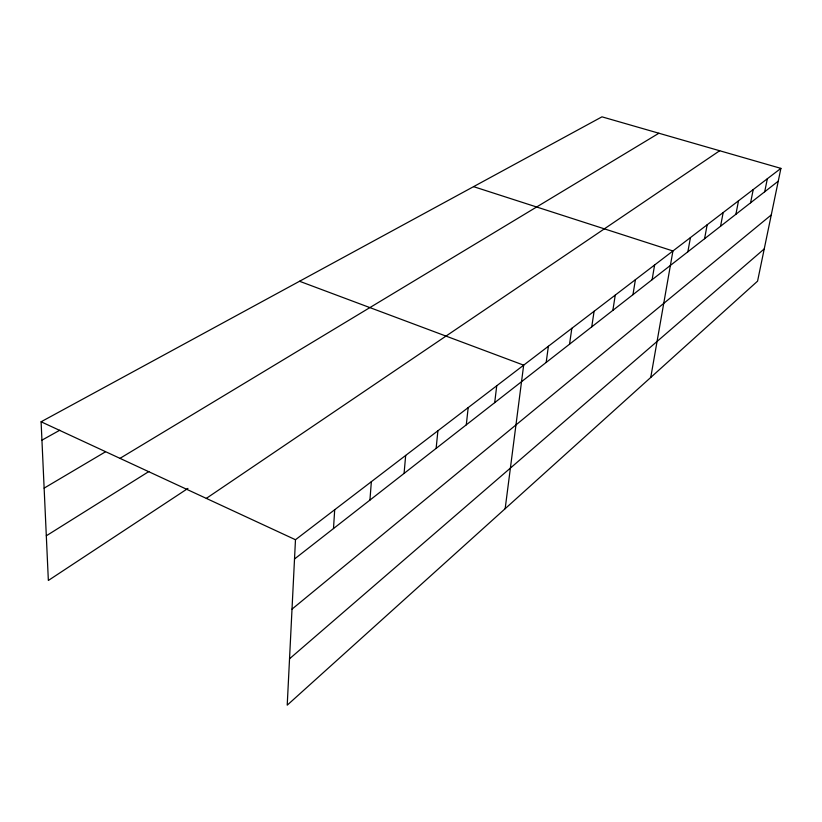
<?xml version="1.0" encoding="UTF-8"?>
<svg xmlns="http://www.w3.org/2000/svg" width="822" height="822" viewBox="0 0 822 822"><rect width="100%" height="100%" fill="white"/><g stroke="black" fill="none" stroke-linecap="round" stroke-linejoin="round"><path stroke-width="1.23" d="M780.9 168.376L295.478 539.735L287.217 705.163L757.565 281.155L780.9 168.376L601.971 116.837L41.1 421.778L48.354 580.466L187.94 488.412M333.496 528.556L334.698 509.732M369.931 500.095L371.359 481.682M404.075 473.431L405.678 455.429M436.133 448.391L437.9 430.779M466.29 424.84L468.191 407.599M494.7 402.646L496.735 385.765M505.16 508.695L523.665 365.163L299.537 281.268M546.178 362.451L548.387 346.247M569.543 344.192L571.835 328.307M591.737 326.858L594.101 311.281M612.852 310.377L615.267 295.088M632.95 294.677L635.416 279.675M652.113 279.706L654.61 264.982M650.747 377.452L672.93 250.967L473.564 186.645M687.87 251.779L690.439 237.579M704.577 238.729L707.167 224.776M720.565 226.245L723.175 212.528M735.896 214.275L738.516 200.794M750.589 202.798L753.229 189.543M764.696 191.783L767.347 178.744M289.529 658.792L764.234 248.922M292.016 609.133L771.262 214.943M294.512 559.001L778.249 181.189M206.312 498.389L719.692 150.745M46.309 535.8L148.874 471.52M119.981 458.357L658.895 133.236M44.131 488.134L105.247 451.956M41.943 440.16L59.78 430.225M41.1 421.778L295.478 539.735"/></g></svg>
